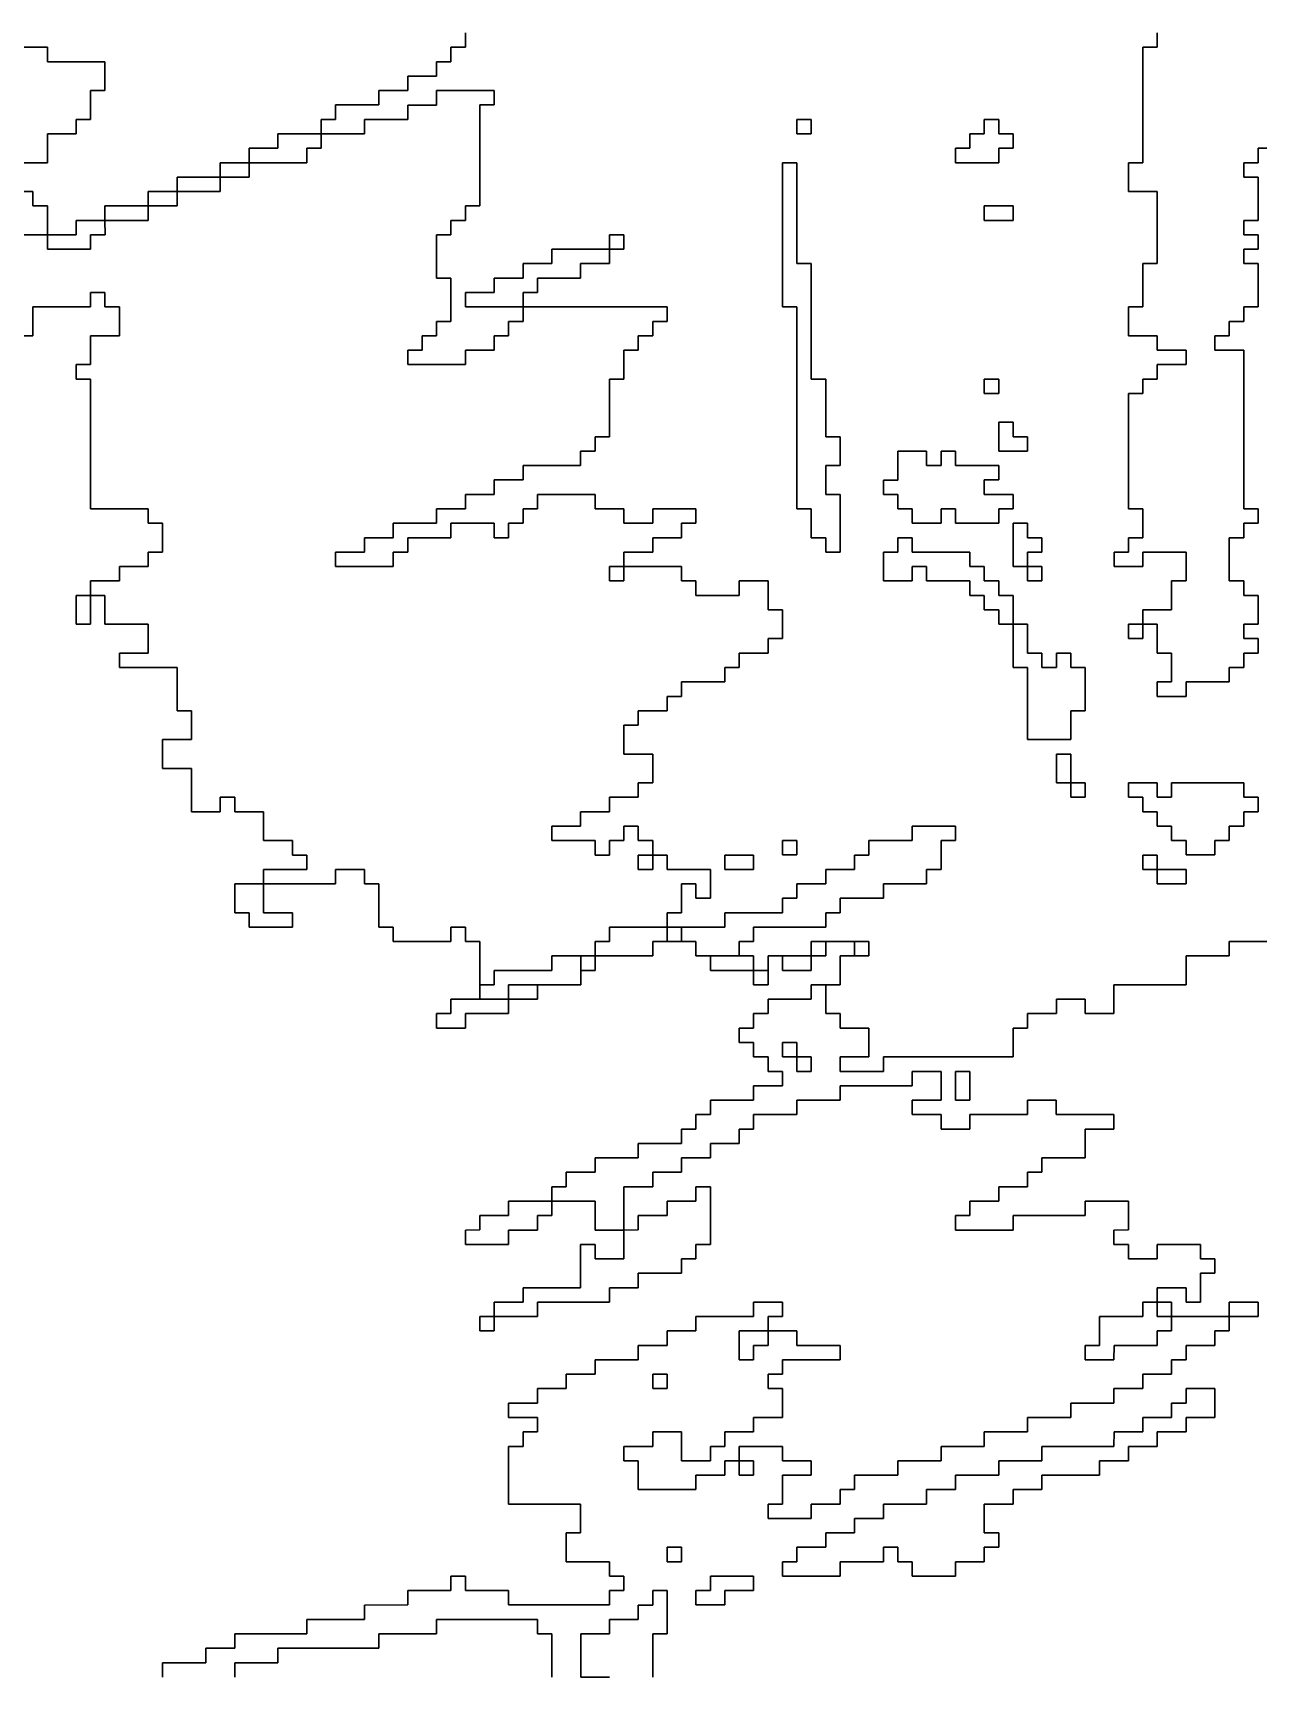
# Model space of a CAD drawing. Header units: metres. Extents: x 553506 to 563855, y 142925 to 150243.
# Drawn here: x 555530 to 555700, y 145208 to 145436 of the extents above; entities that cross this region are included whole.
import ezdxf

# ---------------------------------------------------------------- set-up
doc = ezdxf.new("R2010")
doc.units = ezdxf.units.M
doc.layers.add('C-FLOOD_ZONE_3', color=150, linetype='Continuous')

msp = doc.modelspace()

# ---------------------------------------------------------------- linework, layer by layer
at = {"layer": 'C-FLOOD_ZONE_3'}
for points in [[(555589.9994, 145436.0006), (555589.999, 145434.001), (555587.9994, 145434.0006), (555587.999, 145432.001), (555585.9994, 145432.0006), (555585.999, 145430.001), (555584, 145430.001), (555581.9994, 145430.0006), (555581.999, 145428.001), (555577.9994, 145428.0006), (555577.999, 145426.001), (555571.9994, 145426.0006), (555571.999, 145424.001), (555569.9994, 145424.0006), (555570, 145422), (555563.9994, 145422.0006), (555563.999, 145420.001), (555559.9994, 145420.0006), (555560, 145418), (555555.9994, 145418.0006), (555556, 145416), (555549.9994, 145416.0006), (555550, 145414), (555545.9994, 145414.0006), (555546, 145412), (555539.9994, 145412.0006), (555540, 145410), (555535.9994, 145410.0006), (555535.999, 145408.001), (555531.9995, 145408.0005), (555532, 145412), (555530, 145412), (555530, 145414), (555528, 145414)], [(555702, 145310), (555696, 145310), (555696, 145308), (555690, 145308), (555690, 145304), (555680, 145304), (555680, 145300), (555676, 145300), (555676, 145302), (555672, 145302), (555672, 145300), (555668, 145300), (555668, 145298), (555666, 145298), (555666, 145294), (555648, 145294), (555648, 145292), (555642, 145292), (555642, 145294), (555646, 145294), (555646, 145298), (555642, 145298), (555642, 145300), (555640, 145300), (555640, 145304), (555642, 145304), (555642, 145308), (555646, 145308), (555646, 145310), (555638, 145310), (555638, 145308), (555632, 145308), (555632, 145305.999), (555630, 145305.999), (555630, 145308), (555627.999, 145308.0006), (555627.9994, 145310.0006), (555629.999, 145310.001), (555629.9994, 145312.0006), (555639.999, 145312.001), (555639.9994, 145314.0006), (555641.999, 145314.001), (555641.9994, 145316.0006), (555647.999, 145316.001), (555647.9994, 145318.0006), (555653.999, 145318.001), (555653.9994, 145320.0006), (555655.999, 145320.001), (555655.9994, 145324.0006), (555657.999, 145324.001), (555657.999, 145325.999), (555652.001, 145325.999), (555652.0006, 145323.9994), (555646.001, 145323.999), (555646.0006, 145321.9994), (555644.001, 145321.999), (555644.0006, 145319.9994), (555640.001, 145319.999), (555640.0006, 145317.9994), (555636.001, 145317.999), (555636.0006, 145315.9994), (555634.001, 145315.999), (555634.0006, 145313.9994), (555626.001, 145313.999), (555626.0006, 145311.9994), (555620.0005, 145311.9995), (555617.9995, 145312.0005), (555617.9994, 145314.0006), (555619.999, 145314.001), (555619.9994, 145318.0006), (555622.0006, 145318.0006), (555622.001, 145316.001), (555623.999, 145316.001), (555623.999, 145319.999), (555617.9994, 145319.9994), (555617.999, 145321.999), (555616, 145322), (555615.999, 145323.999), (555613.9994, 145323.9994), (555613.999, 145325.999), (555612.001, 145325.999), (555612.0006, 145323.9994), (555610.001, 145323.999), (555610.0006, 145321.9994), (555607.9994, 145321.9994), (555607.999, 145323.999), (555601.9994, 145323.9994), (555601.9994, 145326.0006), (555605.999, 145326.001), (555605.9994, 145328.0006), (555609.999, 145328.001), (555609.9994, 145330.0006), (555613.999, 145330.001), (555613.9994, 145332.0006), (555615.999, 145332.001), (555615.999, 145335.999), (555611.9994, 145335.9994), (555611.9994, 145340.0006), (555613.999, 145340.001), (555613.9994, 145342.0006), (555617.999, 145342.001), (555617.9994, 145344.0006), (555619.999, 145344.001), (555619.9994, 145346.0006), (555625.999, 145346.001), (555625.9994, 145348.0006), (555627.999, 145348.001), (555627.9994, 145350.0006), (555631.999, 145350.001), (555631.9994, 145352.0006), (555633.999, 145352.001), (555633.999, 145355.999), (555631.9994, 145355.9994), (555631.999, 145359.999), (555628.001, 145359.999), (555628.0006, 145357.9994), (555621.9994, 145357.9994), (555621.999, 145359.999), (555619.9994, 145359.9994), (555619.999, 145361.999), (555612, 145362), (555611.9994, 145364.0006), (555615.999, 145364.001), (555615.9994, 145366.0006), (555619.999, 145366.001), (555619.9994, 145368.0006), (555621.999, 145368.001), (555621.999, 145369.999), (555616.001, 145369.999), (555616.0006, 145367.9994), (555611.9994, 145367.9994), (555611.999, 145369.999), (555607.9994, 145369.9994), (555607.999, 145371.999), (555600.001, 145371.999), (555600.0006, 145369.9994), (555598.001, 145369.999), (555598.0006, 145367.9994), (555596.001, 145367.999), (555596.0006, 145365.9994), (555593.9994, 145365.9994), (555593.999, 145367.999), (555588.001, 145367.999), (555588.0006, 145365.9994), (555582.001, 145365.999), (555582.0006, 145363.9994), (555580.001, 145363.999), (555580.0006, 145361.9994), (555571.9994, 145361.9994), (555571.9994, 145364.0006), (555575.999, 145364.001), (555575.9994, 145366.0006), (555579.999, 145366.001), (555579.9994, 145368.0006), (555585.999, 145368.001), (555585.9994, 145370.0006), (555589.999, 145370.001), (555589.9994, 145372.0006), (555593.999, 145372.001), (555593.9994, 145374.0006), (555597.999, 145374.001), (555597.9994, 145376.0006), (555605.999, 145376.001), (555605.9994, 145378.0006), (555607.999, 145378.001), (555607.9994, 145380.0006), (555609.999, 145380.001), (555609.9994, 145388.0006), (555611.999, 145388.001), (555611.9994, 145392.0006), (555613.999, 145392.001), (555613.9994, 145394.0006), (555615.999, 145394.001), (555615.9994, 145396.0006), (555617.999, 145396.001), (555617.999, 145397.999), (555598, 145398), (555598.0006, 145395.9994), (555596.001, 145395.999), (555596.0006, 145393.9994), (555594.001, 145393.999), (555594.0006, 145391.9994), (555590.001, 145391.999), (555590.0006, 145389.9994), (555581.9994, 145389.9994), (555581.9994, 145392.0006), (555583.999, 145392.001), (555583.9994, 145394.0006), (555585.999, 145394.001), (555585.9994, 145396.0006), (555587.999, 145396.001), (555587.999, 145401.999), (555585.9994, 145401.9994), (555585.9994, 145408.0006), (555587.999, 145408.001), (555587.9994, 145410.0006), (555589.999, 145410.001), (555589.9994, 145412.0006), (555591.999, 145412.001), (555591.9994, 145426.0006), (555593.999, 145426.001), (555593.999, 145427.999), (555588, 145427.999), (555586.001, 145427.999), (555586.0006, 145425.9994), (555582.001, 145425.999), (555582.0006, 145423.9994), (555576.001, 145423.999), (555576.0006, 145421.9994), (555570, 145422), (555569.9994, 145424.0006), (555571.999, 145424.001), (555571.9994, 145426.0006), (555577.999, 145426.001), (555577.9994, 145428.0006), (555581.999, 145428.001), (555581.9994, 145430.0006), (555584, 145430.001), (555585.999, 145430.001), (555585.9994, 145432.0006), (555587.999, 145432.001), (555587.9994, 145434.0006), (555589.999, 145434.001), (555589.9994, 145436.0006)], [(555705.999, 145420.001), (555699.9994, 145420.0006), (555699.999, 145418.001), (555697.9994, 145418.0006), (555697.9994, 145415.9994), (555699.999, 145415.999), (555699.999, 145410.001), (555697.9994, 145410.0006), (555697.9994, 145407.9994), (555699.999, 145407.999), (555699.999, 145406.001), (555697.9994, 145406.0006), (555697.9994, 145403.9994), (555699.999, 145403.999), (555699.999, 145398.001), (555697.9994, 145398.0006), (555697.999, 145396.001), (555695.9994, 145396.0006), (555695.999, 145394.001), (555693.9994, 145394.0006), (555693.9994, 145391.9994), (555697.999, 145391.999), (555697.9994, 145369.9994), (555699.999, 145369.999), (555699.999, 145368.001), (555697.9994, 145368.0006), (555697.999, 145366.001), (555695.9994, 145366.0006), (555695.9994, 145359.9994), (555697.999, 145359.999), (555697.9994, 145357.9994), (555699.999, 145357.999), (555699.999, 145354.001), (555697.9994, 145354.0006), (555697.9994, 145351.9994), (555699.999, 145351.999), (555699.999, 145350.001), (555697.9994, 145350.0006), (555697.999, 145348.001), (555695.9994, 145348.0006), (555695.999, 145346.001), (555689.9994, 145346.0006), (555689.999, 145344.001), (555686.001, 145344.001), (555686.001, 145345.999), (555688.0006, 145345.9994), (555688.0006, 145350.0006), (555686.001, 145350.001), (555686.0006, 145354.0006), (555684, 145354), (555684.001, 145355.999), (555688.0006, 145355.9994), (555688.001, 145359.999), (555690.0006, 145359.9994), (555690.0006, 145364.0006), (555683.9994, 145364.0006), (555683.999, 145362.001), (555680.001, 145362.001), (555680.001, 145363.999), (555682.0006, 145363.9994), (555682.001, 145365.999), (555684.0006, 145365.9994), (555684.0006, 145370.0006), (555682.001, 145370.001), (555682.001, 145385.999), (555682.001, 145385.999), (555684.0006, 145385.9994), (555684.001, 145387.999), (555686.0006, 145387.9994), (555686.001, 145389.999), (555690.0006, 145389.9994), (555690.0006, 145392.0006), (555686.001, 145392.001), (555686.0006, 145394.0006), (555682.001, 145394.001), (555682.001, 145397.999), (555684.0006, 145397.9994), (555684.001, 145403.999), (555686.0006, 145403.9994), (555686.0006, 145414.0006), (555682.001, 145414.001), (555682.001, 145417.999), (555684.0006, 145417.9994), (555684.001, 145433.999), (555686.0006, 145433.9994), (555686.0006, 145436.0006)], [(555686.0006, 145436.0006), (555686.0006, 145433.9994), (555684.001, 145433.999), (555684.0006, 145417.9994), (555682.001, 145417.999), (555682.001, 145414.001), (555686.0006, 145414.0006), (555686.0006, 145403.9994), (555684.001, 145403.999), (555684.0006, 145397.9994), (555682.001, 145397.999), (555682.001, 145394.001), (555686.0006, 145394.0006), (555686.001, 145392.001), (555690.0006, 145392.0006), (555690.0006, 145389.9994), (555686.001, 145389.999), (555686.0006, 145387.9994), (555684.001, 145387.999), (555684.0006, 145385.9994), (555682.001, 145385.999), (555682.001, 145370.001), (555684.0006, 145370.0006), (555684.0006, 145365.9994), (555682.001, 145365.999), (555682.0006, 145363.9994), (555680.001, 145363.999), (555680.001, 145362.001), (555683.999, 145362.001), (555683.9994, 145364.0006), (555690.0006, 145364.0006), (555690.0006, 145359.9994), (555688.001, 145359.999), (555688.0006, 145355.9994), (555684.001, 145355.999), (555684, 145354), (555686.0006, 145354.0006), (555686.0006, 145354.0006), (555686.001, 145350.001), (555688.0006, 145350.0006), (555688.0006, 145345.9994), (555686.001, 145345.999), (555686.001, 145344.001), (555689.999, 145344.001), (555689.9994, 145346.0006), (555695.999, 145346.001), (555695.9994, 145348.0006), (555697.999, 145348.001), (555697.9994, 145350.0006), (555699.999, 145350.001), (555699.999, 145351.999), (555697.9994, 145351.9994), (555697.9994, 145354.0006), (555699.999, 145354.001), (555699.999, 145357.999), (555697.9994, 145357.9994), (555697.999, 145359.999), (555695.9994, 145359.9994), (555695.9994, 145366.0006), (555697.999, 145366.001), (555697.9994, 145368.0006), (555699.999, 145368.001), (555699.999, 145369.999), (555697.9994, 145369.9994), (555697.999, 145391.999), (555693.9994, 145391.9994), (555693.9994, 145394.0006), (555695.999, 145394.001), (555695.9994, 145396.0006), (555697.999, 145396.001), (555697.9994, 145398.0006), (555699.999, 145398.001), (555699.999, 145403.999), (555697.9994, 145403.9994), (555697.9994, 145406.0006), (555699.999, 145406.001), (555699.999, 145407.999), (555697.9994, 145407.9994), (555697.9994, 145410.0006), (555699.999, 145410.001), (555699.999, 145415.999), (555697.9994, 145415.9994), (555697.9994, 145418.0006), (555699.999, 145418.001), (555699.9994, 145420.0006), (555705.999, 145420.001)], [(555528, 145434), (555532, 145434), (555532, 145432), (555540, 145432), (555540, 145428), (555538, 145428), (555538, 145424), (555536, 145424), (555536, 145422), (555532, 145422), (555532, 145418), (555528, 145418)], [(555528, 145418), (555532, 145418), (555532, 145422), (555536, 145422), (555536, 145424), (555538, 145424), (555538, 145428), (555540, 145428), (555540, 145432), (555532, 145432), (555532, 145434), (555528, 145434)], [(555522, 145408), (555531.9995, 145408.0005), (555531.9994, 145405.9994), (555538.0006, 145405.9994), (555538.001, 145407.999), (555540.0006, 145407.9994), (555540, 145410), (555546.0006, 145409.9994), (555546, 145412), (555550.0006, 145411.9994), (555550, 145414), (555556.0006, 145413.9994), (555556, 145416), (555560.0006, 145415.9994), (555560, 145418), (555568.0006, 145417.9994), (555568.001, 145419.999), (555570.0006, 145419.9994), (555570, 145422), (555576.0006, 145421.9994), (555576.001, 145423.999), (555582.0006, 145423.9994), (555582.001, 145425.999), (555586.0006, 145425.9994), (555586.001, 145427.999), (555588, 145427.999), (555593.999, 145427.999), (555593.999, 145426.001), (555591.9994, 145426.0006), (555591.999, 145412.001), (555589.9994, 145412.0006), (555589.999, 145410.001), (555587.9994, 145410.0006), (555587.999, 145408.001), (555585.9994, 145408.0006), (555585.9994, 145401.9994), (555587.999, 145401.999), (555587.999, 145396.001), (555585.9994, 145396.0006), (555585.999, 145394.001), (555583.9994, 145394.0006), (555583.999, 145392.001), (555581.9994, 145392.0006), (555581.9994, 145389.9994), (555590.0006, 145389.9994), (555590.001, 145391.999), (555594.0006, 145391.9994), (555594.001, 145393.999), (555596.0006, 145393.9994), (555596.001, 145395.999), (555598.0006, 145395.9994), (555598, 145398), (555617.999, 145397.999), (555617.999, 145396.001), (555615.9994, 145396.0006), (555615.999, 145394.001), (555613.9994, 145394.0006), (555613.999, 145392.001), (555611.9994, 145392.0006), (555611.999, 145388.001), (555609.9994, 145388.0006), (555609.999, 145380.001), (555607.9994, 145380.0006), (555607.999, 145378.001), (555605.9994, 145378.0006), (555605.999, 145376.001), (555597.9994, 145376.0006), (555597.999, 145374.001), (555593.9994, 145374.0006), (555593.999, 145372.001), (555589.9994, 145372.0006), (555589.999, 145370.001), (555585.9994, 145370.0006), (555585.999, 145368.001), (555579.9994, 145368.0006), (555579.999, 145366.001), (555575.9994, 145366.0006), (555575.999, 145364.001), (555571.9994, 145364.0006), (555571.9994, 145361.9994), (555580.0006, 145361.9994), (555580.001, 145363.999), (555582.0006, 145363.9994), (555582.001, 145365.999), (555588.0006, 145365.9994), (555588.001, 145367.999), (555593.999, 145367.999), (555593.9994, 145365.9994), (555596.0006, 145365.9994), (555596.001, 145367.999), (555598.0006, 145367.9994), (555598.001, 145369.999), (555600.0006, 145369.9994), (555600.001, 145371.999), (555607.999, 145371.999), (555607.9994, 145369.9994), (555611.999, 145369.999), (555611.9994, 145367.9994), (555616.0006, 145367.9994), (555616.001, 145369.999), (555621.999, 145369.999), (555621.999, 145368.001), (555619.9994, 145368.0006), (555619.999, 145366.001), (555615.9994, 145366.0006), (555615.999, 145364.001), (555611.9994, 145364.0006), (555612, 145362), (555619.999, 145361.999), (555619.9994, 145359.9994), (555621.999, 145359.999), (555621.9994, 145357.9994), (555628.0006, 145357.9994), (555628.001, 145359.999), (555631.999, 145359.999), (555631.9994, 145355.9994), (555633.999, 145355.999), (555633.999, 145352.001), (555631.9994, 145352.0006), (555631.999, 145350.001), (555627.9994, 145350.0006), (555627.999, 145348.001), (555625.9994, 145348.0006), (555625.999, 145346.001), (555619.9994, 145346.0006), (555619.999, 145344.001), (555617.9994, 145344.0006), (555617.999, 145342.001), (555613.9994, 145342.0006), (555613.999, 145340.001), (555611.9994, 145340.0006), (555611.9994, 145335.9994), (555615.999, 145335.999), (555615.999, 145332.001), (555613.9994, 145332.0006), (555613.999, 145330.001), (555609.9994, 145330.0006), (555609.999, 145328.001), (555605.9994, 145328.0006), (555605.999, 145326.001), (555601.9994, 145326.0006), (555601.9994, 145323.9994), (555607.999, 145323.999), (555607.9994, 145321.9994), (555610.0006, 145321.9994), (555610.001, 145323.999), (555612.0006, 145323.9994), (555612.001, 145325.999), (555613.999, 145325.999), (555613.9994, 145323.9994), (555615.999, 145323.999), (555616, 145322), (555617.999, 145321.999), (555617.9994, 145319.9994), (555623.999, 145319.999), (555623.999, 145316.001), (555622.001, 145316.001), (555622.0006, 145318.0006), (555619.9994, 145318.0006), (555619.999, 145314.001), (555617.9994, 145314.0006), (555617.999, 145312.001), (555609.9994, 145312.0006), (555609.999, 145310.001), (555607.9994, 145310.0006), (555607.999, 145308.001), (555601.9994, 145308.0006), (555601.999, 145306.001), (555593.9994, 145306.0006), (555593.999, 145304.001), (555592, 145304.001), (555592, 145310), (555590, 145310), (555590, 145312), (555588, 145312), (555588, 145310), (555580, 145310), (555580, 145312), (555578, 145312), (555578, 145318), (555576, 145318), (555576, 145320), (555572, 145320), (555572, 145318), (555562, 145318), (555562, 145320), (555568, 145320), (555568, 145322), (555566, 145322), (555566, 145324), (555562, 145324), (555562, 145328), (555558, 145328), (555558, 145330), (555556, 145330), (555556, 145328), (555552, 145328), (555552, 145334), (555548, 145334), (555548, 145338), (555552, 145338), (555552, 145342), (555550, 145342), (555550, 145348), (555542, 145348), (555542, 145350), (555546, 145350), (555546, 145354), (555540, 145354), (555540, 145358), (555538, 145358), (555538, 145360), (555542, 145360), (555542, 145362), (555546, 145362), (555546, 145364), (555548, 145364), (555548, 145368), (555546, 145368), (555546, 145370), (555538, 145370), (555538, 145388), (555536, 145388), (555536, 145390), (555538, 145390), (555538, 145394), (555542, 145394), (555542, 145398), (555540, 145398), (555540, 145400), (555538, 145400), (555538, 145400), (555538, 145398), (555530, 145398), (555530, 145394), (555528, 145394)], [(555528, 145414), (555530, 145414), (555530, 145412), (555532, 145412), (555531.9994, 145408.0006), (555522, 145408)], [(555528, 145394), (555530, 145394), (555530, 145398), (555538, 145398), (555538, 145400), (555540, 145400), (555540, 145398), (555542, 145398), (555542, 145394), (555538, 145394), (555538, 145390), (555536, 145390), (555536, 145388), (555538, 145388), (555538, 145370), (555546, 145370), (555546, 145368), (555548, 145368), (555548, 145364), (555546, 145364), (555546, 145362), (555542, 145362), (555542, 145360), (555538, 145360), (555538, 145358), (555540, 145358), (555540, 145354), (555546, 145354), (555546, 145350), (555542, 145350), (555542, 145348), (555550, 145348), (555550, 145342), (555552, 145342), (555552, 145338), (555548, 145338), (555548, 145334), (555552, 145334), (555552, 145328), (555556, 145328), (555556, 145330), (555558, 145330), (555558, 145328), (555562, 145328), (555562, 145324), (555566, 145324), (555566, 145322), (555568, 145322), (555568, 145320), (555562, 145320), (555562, 145318), (555572, 145318), (555572, 145320), (555576, 145320), (555576, 145318), (555578, 145318), (555578, 145312), (555580, 145312), (555580, 145310), (555588, 145310), (555588, 145312), (555590, 145312), (555590, 145310), (555592, 145310), (555591.9994, 145304.0006), (555591.999, 145302.001), (555587.9994, 145302.0006), (555587.999, 145300.001), (555585.9994, 145300.0006), (555585.9994, 145297.9994), (555590.0006, 145297.9994), (555590.001, 145299.999), (555596.0006, 145299.9994), (555596.001, 145301.999), (555600.0006, 145301.9994), (555600.001, 145303.999), (555606.0006, 145303.9994), (555606.001, 145305.999), (555608.0006, 145305.9994), (555608.001, 145307.999), (555616.0006, 145307.9994), (555616.001, 145309.999), (555620.0006, 145309.9994), (555622, 145310), (555622, 145308), (555623.999, 145308), (555623.9994, 145305.9994), (555630, 145305.999), (555630, 145304), (555632, 145304), (555632.0006, 145305.9994), (555632.001, 145307.999), (555633.999, 145307.999), (555633.9994, 145305.9994), (555638.0006, 145305.9994), (555638.001, 145307.999), (555640.0006, 145307.9994), (555640.001, 145309.999), (555643.999, 145309.999), (555643.999, 145308.001), (555641.9994, 145308.0006), (555641.999, 145304.001), (555637.9994, 145304.0006), (555637.999, 145302.001), (555631.9994, 145302.0006), (555631.999, 145300.001), (555629.9994, 145300.0006), (555629.999, 145298.001), (555627.9994, 145298.0006), (555627.9994, 145295.9994), (555629.999, 145295.999), (555629.9994, 145293.9994), (555631.999, 145293.999), (555631.9994, 145291.9994), (555633.999, 145291.999), (555633.999, 145290.001), (555629.9994, 145290.0006), (555629.999, 145288.001), (555623.9994, 145288.0006), (555623.999, 145286.001), (555621.9994, 145286.0006), (555621.999, 145284.001), (555619.9994, 145284.0006), (555619.999, 145282.001), (555613.9994, 145282.0006), (555613.999, 145280.001), (555607.9994, 145280.0006), (555607.999, 145278.001), (555603.9994, 145278.0006), (555603.999, 145276.001), (555601.9994, 145276.0006), (555602, 145274), (555607.999, 145273.999), (555607.9994, 145269.9994), (555612, 145270), (555612.001, 145275.999), (555616.0006, 145275.9994), (555616.001, 145277.999), (555620.0006, 145277.9994), (555620.001, 145279.999), (555624.0006, 145279.9994), (555624.001, 145281.999), (555628.0006, 145281.9994), (555628.001, 145283.999), (555630.0006, 145283.9994), (555630.001, 145285.999), (555636.0006, 145285.9994), (555636.001, 145287.999), (555642.0006, 145287.9994), (555642.001, 145289.999), (555652.0006, 145289.9994), (555652.001, 145291.999), (555655.999, 145291.999), (555655.999, 145288.001), (555651.9994, 145288.0006), (555651.9994, 145285.9994), (555655.999, 145285.999), (555655.9994, 145283.9994), (555660.0006, 145283.9994), (555660.001, 145285.999), (555668.0006, 145285.9994), (555668.001, 145287.999), (555671.999, 145287.999), (555671.9994, 145285.9994), (555679.999, 145285.999), (555679.999, 145284.001), (555675.9994, 145284.0006), (555675.999, 145280.001), (555669.9994, 145280.0006), (555669.999, 145278.001), (555667.9994, 145278.0006), (555667.999, 145276.001), (555663.9994, 145276.0006), (555663.999, 145274.001), (555659.9994, 145274.0006), (555659.999, 145272.001), (555657.9994, 145272.0006), (555657.9994, 145269.9994), (555666.0006, 145269.9994), (555666.001, 145271.999), (555676.0006, 145271.9994), (555676.001, 145273.999), (555681.999, 145273.999), (555681.999, 145270.001), (555679.9994, 145270.0006), (555679.9994, 145267.9994), (555681.999, 145267.999), (555681.9994, 145265.9994), (555686.0006, 145265.9994), (555686.001, 145267.999), (555691.999, 145267.999), (555691.9994, 145265.9994), (555693.999, 145265.999), (555693.999, 145264.001), (555691.9994, 145264.0006), (555691.999, 145260.001), (555690.001, 145260.001), (555690.0006, 145262.0006), (555685.9994, 145262.0006), (555686, 145260), (555683.9994, 145260.0006), (555683.999, 145258.001), (555677.9994, 145258.0006), (555677.999, 145254.001), (555675.9994, 145254.0006), (555675.9994, 145251.9994), (555680.0006, 145251.9994), (555680.001, 145253.999), (555686.0006, 145253.9994), (555686.001, 145255.999), (555688.0006, 145255.9994), (555688, 145258), (555696, 145258), (555695.999, 145256.001), (555693.9994, 145256.0006), (555693.999, 145254.001), (555692, 145254.001), (555689.9994, 145254.0006), (555689.999, 145252.001), (555687.9994, 145252.0006), (555687.999, 145250.001), (555683.9994, 145250.0006), (555683.999, 145248.001), (555679.9994, 145248.0006), (555679.999, 145246.001), (555678, 145246.001), (555673.9994, 145246.0006), (555673.999, 145244.001), (555670, 145244.001), (555667.9994, 145244.0006), (555667.999, 145242.001), (555664, 145242.001), (555661.9994, 145242.0006), (555661.999, 145240.001), (555660, 145240.001), (555655.9994, 145240.0006), (555655.999, 145238.001), (555654, 145238.001), (555649.9994, 145238.0006), (555649.999, 145236.001), (555648, 145236.001), (555643.9994, 145236.0006), (555643.999, 145234.001), (555641.9994, 145234.0006), (555641.999, 145232.001), (555640, 145232.001), (555637.9994, 145232.0006), (555637.999, 145230.001), (555636, 145230.001), (555632.001, 145230.001), (555632.001, 145231.999), (555634.0006, 145231.9994), (555634.001, 145235.999), (555638.0006, 145235.9994), (555638.0006, 145238.0006), (555634.001, 145238.001), (555634.0006, 145240.0006), (555627.9994, 145240.0006), (555628, 145238), (555625.9994, 145238.0006), (555625.999, 145236.001), (555621.9994, 145236.0006), (555621.999, 145234.001), (555614.001, 145234.001), (555614.0006, 145238.0006), (555612.001, 145238.001), (555612.001, 145239.999), (555616.0006, 145239.9994), (555616.001, 145241.999), (555619.999, 145241.999), (555619.9994, 145237.9994), (555624.0006, 145237.9994), (555624.001, 145239.999), (555626.0006, 145239.9994), (555626.001, 145241.999), (555630.0006, 145241.9994), (555630.001, 145243.999), (555634.0006, 145243.9994), (555634.0006, 145248.0006), (555632.001, 145248.001), (555632.001, 145249.999), (555634.0006, 145249.9994), (555634.001, 145251.999), (555642.0006, 145251.9994), (555642.0006, 145254.0006), (555636.001, 145254.001), (555636.0006, 145256.0006), (555632, 145256), (555632.001, 145257.999), (555634.0006, 145257.9994), (555634.0006, 145260.0006), (555629.9994, 145260.0006), (555629.999, 145258.001), (555621.9994, 145258.0006), (555621.999, 145256.001), (555617.9994, 145256.0006), (555617.999, 145254.001), (555613.9994, 145254.0006), (555613.999, 145252.001), (555607.9994, 145252.0006), (555607.999, 145250.001), (555603.9994, 145250.0006), (555603.999, 145248.001), (555599.9994, 145248.0006), (555599.999, 145246.001), (555595.9994, 145246.0006), (555595.9994, 145243.9994), (555599.999, 145243.999), (555599.999, 145242.001), (555597.9994, 145242.0006), (555597.999, 145240.001), (555595.9994, 145240.0006), (555595.9994, 145231.9994), (555605.999, 145231.999), (555605.999, 145228.001), (555603.9994, 145228.0006), (555603.9994, 145223.9994), (555609.999, 145223.999), (555609.9994, 145221.9994), (555611.999, 145221.999), (555611.999, 145220.001), (555609.9994, 145220.0006), (555609.999, 145218.001), (555608, 145218.001), (555596.001, 145218.001), (555596.0006, 145220.0006), (555590.001, 145220.001), (555590.0006, 145222.0006), (555587.9994, 145222.0006), (555587.999, 145220.001), (555581.9994, 145220.0006), (555581.999, 145218.001), (555575.9994, 145218.0006), (555575.999, 145216.001), (555567.9994, 145216.0006), (555567.999, 145214.001), (555557.9994, 145214.0006), (555557.999, 145212.001), (555553.9994, 145212.0006), (555553.999, 145210.001), (555547.9994, 145210.0006), (555548, 145208)], [(555548, 145208), (555547.9994, 145210.0006), (555553.999, 145210.001), (555553.9994, 145212.0006), (555557.999, 145212.001), (555557.9994, 145214.0006), (555567.999, 145214.001), (555567.9994, 145216.0006), (555575.999, 145216.001), (555575.9994, 145218.0006), (555581.999, 145218.001), (555581.9994, 145220.0006), (555587.999, 145220.001), (555587.9994, 145222.0006), (555590.0006, 145222.0006), (555590.001, 145220.001), (555596.0006, 145220.0006), (555596.001, 145218.001), (555608, 145218.001), (555609.999, 145218.001), (555609.9994, 145220.0006), (555611.999, 145220.001), (555611.999, 145221.999), (555609.9994, 145221.9994), (555609.999, 145223.999), (555603.9994, 145223.9994), (555603.9994, 145228.0006), (555605.999, 145228.001), (555605.999, 145231.999), (555595.9994, 145231.9994), (555595.9994, 145240.0006), (555597.999, 145240.001), (555597.9994, 145242.0006), (555599.999, 145242.001), (555599.999, 145243.999), (555595.9994, 145243.9994), (555595.9994, 145246.0006), (555599.999, 145246.001), (555599.9994, 145248.0006), (555603.999, 145248.001), (555603.9994, 145250.0006), (555607.999, 145250.001), (555607.9994, 145252.0006), (555613.999, 145252.001), (555613.9994, 145254.0006), (555617.999, 145254.001), (555617.9994, 145256.0006), (555621.999, 145256.001), (555621.9994, 145258.0006), (555629.999, 145258.001), (555629.9994, 145260.0006), (555634.0006, 145260.0006), (555634.0006, 145257.9994), (555632.001, 145257.999), (555632, 145256), (555636.0006, 145256.0006), (555636.001, 145254.001), (555642.0006, 145254.0006), (555642.0006, 145251.9994), (555634.001, 145251.999), (555634.0006, 145249.9994), (555632.001, 145249.999), (555632.001, 145248.001), (555634.0006, 145248.0006), (555634.0006, 145243.9994), (555630.001, 145243.999), (555630.0006, 145241.9994), (555626.001, 145241.999), (555626.0006, 145239.9994), (555624.001, 145239.999), (555624.0006, 145237.9994), (555619.9994, 145237.9994), (555619.999, 145241.999), (555616.001, 145241.999), (555616.0006, 145239.9994), (555612.001, 145239.999), (555612.001, 145238.001), (555614.0006, 145238.0006), (555614.001, 145234.001), (555621.999, 145234.001), (555621.9994, 145236.0006), (555625.999, 145236.001), (555625.9994, 145238.0006), (555628, 145238), (555627.9994, 145240.0006), (555634.0006, 145240.0006), (555634.001, 145238.001), (555638.0006, 145238.0006), (555638.0006, 145235.9994), (555634.001, 145235.999), (555634.0006, 145231.9994), (555632.001, 145231.999), (555632.001, 145230.001), (555636, 145230.001), (555637.999, 145230.001), (555637.9994, 145232.0006), (555640, 145232.001), (555641.999, 145232.001), (555641.9994, 145234.0006), (555643.999, 145234.001), (555643.9994, 145236.0006), (555648, 145236.001), (555649.999, 145236.001), (555649.9994, 145238.0006), (555654, 145238.001), (555655.999, 145238.001), (555655.9994, 145240.0006), (555660, 145240.001), (555661.999, 145240.001), (555661.9994, 145242.0006), (555664, 145242.001), (555667.999, 145242.001), (555667.9994, 145244.0006), (555670, 145244.001), (555673.999, 145244.001), (555673.9994, 145246.0006), (555678, 145246.001), (555679.999, 145246.001), (555679.9994, 145248.0006), (555683.999, 145248.001), (555683.9994, 145250.0006), (555687.999, 145250.001), (555687.9994, 145252.0006), (555689.999, 145252.001), (555689.9994, 145254.0006), (555692, 145254.001), (555693.999, 145254.001), (555693.9994, 145256.0006), (555695.999, 145256.001), (555696, 145258), (555688, 145258), (555687.999, 145259.999), (555686, 145260), (555685.9994, 145262.0006), (555690.0006, 145262.0006), (555690.001, 145260.001), (555691.999, 145260.001), (555691.9994, 145264.0006), (555693.999, 145264.001), (555693.999, 145265.999), (555691.9994, 145265.9994), (555691.999, 145267.999), (555686.001, 145267.999), (555686.0006, 145265.9994), (555681.9994, 145265.9994), (555681.999, 145267.999), (555679.9994, 145267.9994), (555679.9994, 145270.0006), (555681.999, 145270.001), (555681.999, 145273.999), (555676.001, 145273.999), (555676.0006, 145271.9994), (555666.001, 145271.999), (555666.0006, 145269.9994), (555657.9994, 145269.9994), (555657.9994, 145272.0006), (555659.999, 145272.001), (555659.9994, 145274.0006), (555663.999, 145274.001), (555663.9994, 145276.0006), (555667.999, 145276.001), (555667.9994, 145278.0006), (555669.999, 145278.001), (555669.9994, 145280.0006), (555675.999, 145280.001), (555675.9994, 145284.0006), (555679.999, 145284.001), (555679.999, 145285.999), (555671.9994, 145285.9994), (555671.999, 145287.999), (555668.001, 145287.999), (555668.0006, 145285.9994), (555660.001, 145285.999), (555660.0006, 145283.9994), (555655.9994, 145283.9994), (555655.999, 145285.999), (555651.9994, 145285.9994), (555651.9994, 145288.0006), (555655.999, 145288.001), (555655.999, 145291.999), (555652.001, 145291.999), (555652.0006, 145289.9994), (555642.001, 145289.999), (555642.0006, 145287.9994), (555636.001, 145287.999), (555636.0006, 145285.9994), (555630.001, 145285.999), (555630.0006, 145283.9994), (555628.001, 145283.999), (555628.0006, 145281.9994), (555624.001, 145281.999), (555624.0006, 145279.9994), (555620.001, 145279.999), (555620.0006, 145277.9994), (555616.001, 145277.999), (555616.0006, 145275.9994), (555612.001, 145275.999), (555612, 145270), (555607.9994, 145269.9994), (555607.999, 145273.999), (555602, 145274), (555601.9994, 145276.0006), (555603.999, 145276.001), (555603.9994, 145278.0006), (555607.999, 145278.001), (555607.9994, 145280.0006), (555613.999, 145280.001), (555613.9994, 145282.0006), (555619.999, 145282.001), (555619.9994, 145284.0006), (555621.999, 145284.001), (555621.9994, 145286.0006), (555623.999, 145286.001), (555623.9994, 145288.0006), (555629.999, 145288.001), (555629.9994, 145290.0006), (555633.999, 145290.001), (555633.999, 145291.999), (555631.9994, 145291.9994), (555631.999, 145293.999), (555629.9994, 145293.9994), (555629.999, 145295.999), (555627.9994, 145295.9994), (555627.9994, 145298.0006), (555629.999, 145298.001), (555629.9994, 145300.0006), (555631.999, 145300.001), (555631.9994, 145302.0006), (555637.999, 145302.001), (555637.9994, 145304.0006), (555640, 145304.0003), (555640, 145300), (555642, 145300), (555642, 145298), (555646, 145298), (555646, 145294), (555642, 145294), (555642, 145292), (555648, 145292), (555648, 145294), (555666, 145294), (555666, 145298), (555668, 145298), (555668, 145300), (555672, 145300), (555672, 145302), (555676, 145302), (555676, 145300), (555680, 145300), (555680, 145304), (555690, 145304), (555690, 145308), (555696, 145308), (555696, 145310), (555702, 145310)], [(555615.9994, 145207.9994), (555615.9994, 145214.0006), (555617.999, 145214.001), (555617.999, 145219.999), (555616.001, 145219.999), (555616.0006, 145217.9994), (555614.001, 145217.999), (555614.0006, 145215.9994), (555612, 145215.999), (555610.001, 145215.999), (555610.0006, 145213.9994), (555608, 145213.999), (555606.001, 145213.999), (555606.001, 145208.001), (555610.0006, 145208.0006)], [(555610.0006, 145208.0006), (555606.001, 145208.001), (555606.001, 145213.999), (555608, 145213.999), (555610.0006, 145213.9994), (555610.001, 145215.999), (555612, 145215.999), (555614.0006, 145215.9994), (555614.001, 145217.999), (555616.0006, 145217.9994), (555616.001, 145219.999), (555617.999, 145219.999), (555617.999, 145214.001), (555615.9994, 145214.0006), (555615.9994, 145207.9994)], [(555601.9994, 145207.9994), (555601.999, 145213.999), (555599.9994, 145213.9994), (555599.999, 145215.999), (555586.001, 145215.999), (555586.0006, 145213.9994), (555578.001, 145213.999), (555578.0006, 145211.9994), (555564.001, 145211.999), (555564.0006, 145209.9994), (555558.001, 145209.999), (555558.0006, 145207.9994)], [(555558.0006, 145207.9994), (555558.001, 145209.999), (555564.0006, 145209.9994), (555564.001, 145211.999), (555578.0006, 145211.9994), (555578.001, 145213.999), (555586.0006, 145213.9994), (555586.001, 145215.999), (555599.999, 145215.999), (555599.9994, 145213.9994), (555601.999, 145213.999), (555601.9994, 145207.9994)]]:
    msp.add_lwpolyline(points, dxfattribs=at)
for points in [[(555637.999, 145423.999), (555637.999, 145422.001), (555636.001, 145422.001), (555636.001, 145423.999), (555637.999, 145423.999)], [(555636.001, 145423.999), (555636.001, 145422.001), (555637.999, 145422.001), (555637.999, 145423.999), (555636.001, 145423.999)], [(555658.001, 145418.001), (555658.001, 145419.999), (555660.0006, 145419.9994), (555660.001, 145421.999), (555662.0006, 145421.9994), (555662.001, 145423.999), (555663.999, 145423.999), (555663.9994, 145421.9994), (555665.999, 145421.999), (555665.999, 145420.001), (555663.9994, 145420.0006), (555663.999, 145418.001), (555658.001, 145418.001)], [(555658.001, 145418.001), (555663.999, 145418.001), (555663.9994, 145420.0006), (555665.999, 145420.001), (555665.999, 145421.999), (555663.9994, 145421.9994), (555663.999, 145423.999), (555662.001, 145423.999), (555662.0006, 145421.9994), (555660.001, 145421.999), (555660.0006, 145419.9994), (555658.001, 145419.999), (555658.001, 145418.001)], [(555559.9994, 145420.0006), (555563.999, 145420.001), (555563.9994, 145422.0006), (555570, 145422), (555570.0006, 145419.9994), (555568.001, 145419.999), (555568.0006, 145417.9994), (555560, 145418), (555559.9994, 145420.0006)], [(555549.9994, 145416.0006), (555556, 145416), (555556.0006, 145413.9994), (555550, 145414), (555549.9994, 145416.0006)], [(555555.9994, 145418.0006), (555560, 145418), (555560.0006, 145415.9994), (555556, 145416), (555555.9994, 145418.0006)], [(555636.001, 145370.001), (555636.0006, 145398.0006), (555634.001, 145398.001), (555634.001, 145417.999), (555635.999, 145417.999), (555635.999, 145416), (555635.999, 145406), (555635.9994, 145403.9994), (555637.999, 145403.999), (555637.999, 145398), (555637.9994, 145387.9994), (555639.999, 145387.999), (555639.999, 145384), (555639.9994, 145379.9994), (555641.999, 145379.999), (555641.999, 145378), (555641.999, 145376.001), (555639.9994, 145376.0006), (555639.9994, 145371.9994), (555641.999, 145371.999), (555641.999, 145368), (555641.999, 145364.001), (555640.001, 145364.001), (555640.0006, 145366.0006), (555638.001, 145366.001), (555638.0006, 145370.0006), (555636.001, 145370.001)], [(555641.999, 145376.001), (555641.999, 145378), (555641.999, 145379.999), (555639.9994, 145379.9994), (555639.999, 145384), (555639.999, 145387.999), (555637.9994, 145387.9994), (555637.999, 145398), (555637.999, 145403.999), (555635.9994, 145403.9994), (555635.999, 145406), (555635.999, 145416), (555635.999, 145417.999), (555634.001, 145417.999), (555634.001, 145398.001), (555636.0006, 145398.0006), (555636.001, 145370.001), (555638.0006, 145370.0006), (555638.001, 145366.001), (555640.0006, 145366.0006), (555640.001, 145364.001), (555641.999, 145364.001), (555641.999, 145368), (555641.999, 145371.999), (555639.9994, 145371.9994), (555639.9994, 145376.0006), (555641.999, 145376.001)], [(555545.9994, 145414.0006), (555550, 145414), (555550.0006, 145411.9994), (555546, 145412), (555545.9994, 145414.0006)], [(555539.9994, 145412.0006), (555546, 145412), (555546.0006, 145409.9994), (555540, 145410), (555539.9994, 145412.0006)], [(555662.001, 145410.001), (555662.001, 145411.999), (555665.999, 145411.999), (555665.999, 145410.001), (555662.001, 145410.001)], [(555662.001, 145411.999), (555662.001, 145410.001), (555665.999, 145410.001), (555665.999, 145411.999), (555662.001, 145411.999)], [(555535.999, 145408.001), (555535.9994, 145410.0006), (555540, 145410), (555540.0006, 145407.9994), (555538.001, 145407.999), (555538.0006, 145405.9994), (555531.9994, 145405.9994), (555531.9997, 145408.0003), (555535.999, 145408.001)], [(555611.999, 145406.001), (555610, 145406), (555610.001, 145407.999), (555611.999, 145407.999), (555611.999, 145406.001)], [(555611.999, 145406.001), (555611.999, 145407.999), (555610.001, 145407.999), (555610, 145406), (555611.999, 145406.001)], [(555605.999, 145402.001), (555599.9994, 145402.0006), (555599.999, 145400.001), (555597.9994, 145400.0006), (555598, 145398), (555590.001, 145398.001), (555590.001, 145399.999), (555594.0006, 145399.9994), (555594.001, 145401.999), (555598.0006, 145401.9994), (555598.001, 145403.999), (555602.0006, 145403.9994), (555602.001, 145405.999), (555610, 145406), (555609.999, 145404.001), (555605.9994, 145404.0006), (555605.999, 145402.001)], [(555597.9994, 145400.0006), (555599.999, 145400.001), (555599.9994, 145402.0006), (555605.999, 145402.001), (555605.9994, 145404.0006), (555609.999, 145404.001), (555610, 145406), (555602.001, 145405.999), (555602.0006, 145403.9994), (555598.001, 145403.999), (555598.0006, 145401.9994), (555594.001, 145401.999), (555594.0006, 145399.9994), (555590.001, 145399.999), (555590.001, 145398.001), (555598, 145398), (555597.9994, 145400.0006)], [(555662.001, 145386.001), (555662.001, 145387.999), (555663.999, 145387.999), (555663.999, 145386.001), (555662.001, 145386.001)], [(555662.001, 145387.999), (555662.001, 145386.001), (555663.999, 145386.001), (555663.999, 145387.999), (555662.001, 145387.999)], [(555667.999, 145378.001), (555664.001, 145378.001), (555664.001, 145381.999), (555665.999, 145381.999), (555665.9994, 145379.9994), (555667.999, 145379.999), (555667.999, 145378.001)], [(555664.001, 145381.999), (555664.001, 145378.001), (555667.999, 145378.001), (555667.999, 145379.999), (555665.9994, 145379.9994), (555665.999, 145381.999), (555664.001, 145381.999)], [(555658.001, 145368.001), (555658.0006, 145370.0006), (555655.9994, 145370.0006), (555655.999, 145368.001), (555652.001, 145368.001), (555652.0006, 145370.0006), (555650.001, 145370.001), (555650.0006, 145372.0006), (555648.001, 145372.001), (555648.001, 145373.999), (555650.0006, 145373.9994), (555650.001, 145377.999), (555653.999, 145377.999), (555653.9994, 145375.9994), (555656.0006, 145375.9994), (555656.001, 145377.999), (555657.999, 145377.999), (555657.9994, 145375.9994), (555663.999, 145375.999), (555663.999, 145374.001), (555661.9994, 145374.0006), (555661.9994, 145371.9994), (555665.999, 145371.999), (555665.999, 145370.001), (555663.9994, 145370.0006), (555663.999, 145368.001), (555658.001, 145368.001)], [(555655.999, 145368.001), (555655.9994, 145370.0006), (555658.0006, 145370.0006), (555658.001, 145368.001), (555663.999, 145368.001), (555663.9994, 145370.0006), (555665.999, 145370.001), (555665.999, 145371.999), (555661.9994, 145371.9994), (555661.9994, 145374.0006), (555663.999, 145374.001), (555663.999, 145375.999), (555657.9994, 145375.9994), (555657.999, 145377.999), (555656.001, 145377.999), (555656.0006, 145375.9994), (555653.9994, 145375.9994), (555653.999, 145377.999), (555650.001, 145377.999), (555650.0006, 145373.9994), (555648.001, 145373.999), (555648.001, 145372.001), (555650.0006, 145372.0006), (555650.001, 145370.001), (555652.0006, 145370.0006), (555652.001, 145368.001), (555655.999, 145368.001)], [(555659.9994, 145361.9994), (555661.999, 145361.999), (555661.9994, 145359.9994), (555663.999, 145359.999), (555663.9994, 145357.9994), (555665.999, 145357.999), (555666, 145354), (555664.001, 145354.001), (555664.0006, 145356.0006), (555662.001, 145356.001), (555662.0006, 145358.0006), (555660.001, 145358.001), (555660.0006, 145360.0006), (555654.001, 145360.001), (555654.0006, 145362.0006), (555651.9994, 145362.0006), (555651.999, 145360.001), (555648.001, 145360.001), (555648.001, 145363.999), (555650.0006, 145363.9994), (555650.001, 145365.999), (555651.999, 145365.999), (555651.9994, 145363.9994), (555659.999, 145363.999), (555659.9994, 145361.9994)], [(555654.001, 145360.001), (555660.0006, 145360.0006), (555660.001, 145358.001), (555662.0006, 145358.0006), (555662.001, 145356.001), (555664.0006, 145356.0006), (555664.001, 145354.001), (555666, 145354), (555665.999, 145357.999), (555663.9994, 145357.9994), (555663.999, 145359.999), (555661.9994, 145359.9994), (555661.999, 145361.999), (555659.9994, 145361.9994), (555659.999, 145363.999), (555651.9994, 145363.9994), (555651.999, 145365.999), (555650.001, 145365.999), (555650.0006, 145363.9994), (555648.001, 145363.999), (555648.001, 145360.001), (555651.999, 145360.001), (555651.9994, 145362.0006), (555654.0006, 145362.0006), (555654.001, 145360.001)], [(555666.001, 145362.001), (555666.001, 145367.999), (555667.999, 145367.999), (555667.9994, 145365.9994), (555669.999, 145365.999), (555669.999, 145364.001), (555667.9994, 145364.0006), (555668, 145362), (555666.001, 145362.001)], [(555666.001, 145367.999), (555666.001, 145362.001), (555668, 145362), (555667.9994, 145364.0006), (555669.999, 145364.001), (555669.999, 145365.999), (555667.9994, 145365.9994), (555667.999, 145367.999), (555666.001, 145367.999)], [(555609.9994, 145362.0006), (555609.9994, 145359.9994), (555612.0006, 145359.9994), (555612, 145362), (555609.9994, 145362.0006)], [(555612, 145362), (555612.0006, 145359.9994), (555609.9994, 145359.9994), (555609.9994, 145362.0006), (555612, 145362)], [(555668.001, 145360.001), (555668, 145362), (555669.999, 145361.999), (555669.999, 145360.001), (555668.001, 145360.001)], [(555668.001, 145360.001), (555669.999, 145360.001), (555669.999, 145361.999), (555668, 145362), (555668.001, 145360.001)], [(555536, 145358), (555536, 145354), (555538, 145354), (555538, 145358), (555536, 145358)], [(555536, 145354), (555536, 145358), (555538, 145358), (555538, 145354), (555536, 145354)], [(555669.999, 145349.999), (555669.9994, 145347.9994), (555672.0006, 145347.9994), (555672.001, 145349.999), (555673.999, 145349.999), (555673.9994, 145347.9994), (555675.999, 145347.999), (555675.999, 145342.001), (555673.9994, 145342.0006), (555673.999, 145338.001), (555668.001, 145338.001), (555668.0006, 145348.0006), (555666.001, 145348.001), (555666, 145354), (555667.999, 145353.999), (555667.9994, 145349.9994), (555669.999, 145349.999)], [(555666.001, 145348.001), (555668.0006, 145348.0006), (555668.001, 145338.001), (555673.999, 145338.001), (555673.9994, 145342.0006), (555675.999, 145342.001), (555675.999, 145347.999), (555673.9994, 145347.9994), (555673.999, 145349.999), (555672.001, 145349.999), (555672.0006, 145347.9994), (555669.9994, 145347.9994), (555669.999, 145349.999), (555667.9994, 145349.9994), (555667.999, 145353.999), (555666, 145354), (555666.001, 145348.001)], [(555682.001, 145353.999), (555684, 145354), (555683.999, 145352.001), (555682.001, 145352.001), (555682.001, 145353.999)], [(555684, 145354), (555682.001, 145353.999), (555682.001, 145352.001), (555683.999, 145352.001), (555684, 145354)], [(555673.999, 145335.999), (555674, 145332), (555672.001, 145332.001), (555672.001, 145335.999), (555673.999, 145335.999)], [(555672.001, 145332.001), (555674, 145332), (555673.999, 145335.999), (555672.001, 145335.999), (555672.001, 145332.001)], [(555674.001, 145330.001), (555674, 145332), (555675.999, 145331.999), (555675.999, 145330.001), (555674.001, 145330.001)], [(555674.001, 145330.001), (555675.999, 145330.001), (555675.999, 145331.999), (555674, 145332), (555674.001, 145330.001)], [(555695.9994, 145326.0006), (555695.999, 145324.001), (555693.9994, 145324.0006), (555693.999, 145322.001), (555690.001, 145322.001), (555690.0006, 145324.0006), (555688.001, 145324.001), (555688.0006, 145326.0006), (555686.001, 145326.001), (555686.0006, 145328.0006), (555684.001, 145328.001), (555684.0006, 145330.0006), (555682.001, 145330.001), (555682.001, 145331.999), (555685.999, 145331.999), (555685.9994, 145329.9994), (555688.0006, 145329.9994), (555688.001, 145331.999), (555697.999, 145331.999), (555697.9994, 145329.9994), (555699.999, 145329.999), (555699.999, 145328.001), (555697.9994, 145328.0006), (555697.999, 145326.001), (555695.9994, 145326.0006)], [(555695.9994, 145326.0006), (555697.999, 145326.001), (555697.9994, 145328.0006), (555699.999, 145328.001), (555699.999, 145329.999), (555697.9994, 145329.9994), (555697.999, 145331.999), (555688.001, 145331.999), (555688.0006, 145329.9994), (555685.9994, 145329.9994), (555685.999, 145331.999), (555682.001, 145331.999), (555682.001, 145330.001), (555684.0006, 145330.0006), (555684.001, 145328.001), (555686.0006, 145328.0006), (555686.001, 145326.001), (555688.0006, 145326.0006), (555688.001, 145324.001), (555690.0006, 145324.0006), (555690.001, 145322.001), (555693.999, 145322.001), (555693.9994, 145324.0006), (555695.999, 145324.001), (555695.9994, 145326.0006)], [(555657.999, 145325.999), (555657.999, 145324.001), (555655.9994, 145324.0006), (555655.999, 145320.001), (555653.9994, 145320.0006), (555653.999, 145318.001), (555647.9994, 145318.0006), (555647.999, 145316.001), (555641.9994, 145316.0006), (555641.999, 145314.001), (555639.9994, 145314.0006), (555639.999, 145312.001), (555629.9994, 145312.0006), (555629.999, 145310.001), (555627.9994, 145310.0006), (555627.999, 145308.001), (555623.9994, 145308.0006), (555622, 145308), (555622, 145310), (555620.001, 145310), (555620.001, 145311.999), (555626.0006, 145311.9994), (555626.001, 145313.999), (555634.0006, 145313.9994), (555634.001, 145315.999), (555636.0006, 145315.9994), (555636.001, 145317.999), (555640.0006, 145317.9994), (555640.001, 145319.999), (555644.0006, 145319.9994), (555644.001, 145321.999), (555646.0006, 145321.9994), (555646.001, 145323.999), (555652.0006, 145323.9994), (555652.001, 145325.999), (555657.999, 145325.999)], [(555634.001, 145322.001), (555634.001, 145323.999), (555635.999, 145323.999), (555635.999, 145322.001), (555634.001, 145322.001)], [(555634.001, 145323.999), (555634.001, 145322.001), (555635.999, 145322.001), (555635.999, 145323.999), (555634.001, 145323.999)], [(555613.9994, 145322.0006), (555613.9994, 145319.9994), (555616.0006, 145319.9994), (555616, 145322), (555613.9994, 145322.0006)], [(555616, 145322), (555616.0006, 145319.9994), (555613.9994, 145319.9994), (555613.9994, 145322.0006), (555616, 145322)], [(555626.001, 145320.001), (555626.001, 145321.999), (555629.999, 145321.999), (555629.999, 145320.001), (555626.001, 145320.001)], [(555626.001, 145321.999), (555626.001, 145320.001), (555629.999, 145320.001), (555629.999, 145321.999), (555626.001, 145321.999)], [(555685.999, 145321.999), (555686, 145320), (555684.001, 145320.001), (555684.001, 145321.999), (555685.999, 145321.999)], [(555686, 145320), (555685.999, 145321.999), (555684.001, 145321.999), (555684.001, 145320.001), (555686, 145320)], [(555558, 145318), (555558, 145314), (555560, 145314), (555560, 145312), (555566, 145312), (555566, 145314), (555562, 145314), (555562, 145318), (555558, 145318)], [(555560, 145312), (555560, 145314), (555558, 145314), (555558, 145318), (555562, 145318), (555562, 145314), (555566, 145314), (555566, 145312), (555560, 145312)], [(555686.001, 145318.001), (555686, 145320), (555689.999, 145319.999), (555689.999, 145318.001), (555686.001, 145318.001)], [(555686.001, 145318.001), (555689.999, 145318.001), (555689.999, 145319.999), (555686, 145320), (555686.001, 145318.001)], [(555607.9994, 145310.0006), (555609.999, 145310.001), (555609.9994, 145312.0006), (555617.9995, 145312.0005), (555618, 145310), (555616, 145310), (555616, 145308), (555607.9997, 145308.0003), (555607.9994, 145310.0006)], [(555618, 145309.9997), (555618, 145312), (555620, 145312), (555620.0006, 145309.9994), (555618, 145309.9997)], [(555638, 145310), (555640.001, 145309.9995), (555640.0006, 145307.9994), (555638.0005, 145307.9995), (555638, 145310)], [(555643.999, 145309.9994), (555646, 145310), (555646, 145308), (555643.999, 145308.0007), (555643.999, 145309.9994)], [(555593.999, 145304.001), (555593.9994, 145306.0006), (555601.999, 145306.001), (555601.9994, 145308.0006), (555606, 145308.0002), (555606, 145304), (555596, 145304), (555596, 145302), (555592, 145302), (555592, 145304.001), (555593.999, 145304.001)], [(555608.0003, 145307.9997), (555608.0006, 145305.9994), (555606.0007, 145305.999), (555606, 145308), (555608.0003, 145307.9997)], [(555630, 145308), (555630, 145305.999), (555623.9994, 145305.9994), (555623.999, 145308), (555630, 145308)], [(555633.999, 145307.9993), (555638.0005, 145307.9995), (555638.0006, 145305.9994), (555633.9994, 145305.9994), (555633.999, 145307.9993)], [(555632, 145305.999), (555632, 145304), (555630, 145304), (555630, 145305.999), (555632, 145305.999)], [(555587.999, 145300.001), (555587.9994, 145302.0006), (555591.9995, 145302.0005), (555596.0005, 145301.9995), (555596.0006, 145299.9994), (555590.001, 145299.999), (555590.0006, 145297.9994), (555585.9994, 145297.9994), (555585.9994, 145300.0006), (555587.999, 145300.001)], [(555596, 145304), (555600.001, 145303.9994), (555600.0006, 145301.9994), (555596.0005, 145301.9995), (555596, 145304)], [(555634.001, 145294.001), (555636, 145294), (555635.999, 145295.999), (555634.001, 145295.999), (555634.001, 145294.001)], [(555634.001, 145295.999), (555635.999, 145295.999), (555636, 145294), (555634.001, 145294.001), (555634.001, 145295.999)], [(555636.001, 145292.001), (555637.999, 145292.001), (555637.999, 145293.999), (555636, 145294), (555636.001, 145292.001)], [(555637.999, 145292.001), (555636.001, 145292.001), (555636, 145294), (555637.999, 145293.999), (555637.999, 145292.001)], [(555659.999, 145291.999), (555658.001, 145291.999), (555658.001, 145288.001), (555659.999, 145288.001), (555659.999, 145291.999)], [(555658.001, 145291.999), (555659.999, 145291.999), (555659.999, 145288.001), (555658.001, 145288.001), (555658.001, 145291.999)], [(555593.9994, 145260.0006), (555597.999, 145260.001), (555597.9994, 145262.0006), (555605.999, 145262.001), (555605.9994, 145268.0006), (555608.0006, 145268.0006), (555608.001, 145266.001), (555611.999, 145266.001), (555612, 145270), (555613.999, 145270.001), (555613.9994, 145272.0006), (555617.999, 145272.001), (555617.9994, 145274.0006), (555621.999, 145274.001), (555621.9994, 145276.0006), (555624.0006, 145276.0006), (555624.0006, 145267.9994), (555622.001, 145267.999), (555622.0006, 145265.9994), (555620.001, 145265.999), (555620.0006, 145263.9994), (555614.001, 145263.999), (555614.0006, 145261.9994), (555610.001, 145261.999), (555610.0006, 145259.9994), (555600.001, 145259.999), (555600.0006, 145257.9994), (555594, 145258), (555593.9994, 145260.0006)], [(555611.999, 145266.001), (555608.001, 145266.001), (555608.0006, 145268.0006), (555605.9994, 145268.0006), (555605.999, 145262.001), (555597.9994, 145262.0006), (555597.999, 145260.001), (555593.9994, 145260.0006), (555594, 145258), (555600.0006, 145257.9994), (555600.001, 145259.999), (555610.0006, 145259.9994), (555610.001, 145261.999), (555614.0006, 145261.9994), (555614.001, 145263.999), (555620.0006, 145263.9994), (555620.001, 145265.999), (555622.0006, 145265.9994), (555622.001, 145267.999), (555624.0006, 145267.9994), (555624.0006, 145276.0006), (555621.9994, 145276.0006), (555621.999, 145274.001), (555617.9994, 145274.0006), (555617.999, 145272.001), (555613.9994, 145272.0006), (555613.999, 145270.001), (555612, 145270), (555611.999, 145266.001)], [(555591.999, 145270.001), (555591.9994, 145272.0006), (555595.999, 145272.001), (555595.9994, 145274.0006), (555602, 145274), (555602.0006, 145271.9994), (555600.001, 145271.999), (555600.0006, 145269.9994), (555596.001, 145269.999), (555596.0006, 145267.9994), (555589.9994, 145267.9994), (555589.9994, 145270.0006), (555591.999, 145270.001)], [(555595.9994, 145274.0006), (555595.999, 145272.001), (555591.9994, 145272.0006), (555591.999, 145270.001), (555589.9994, 145270.0006), (555589.9994, 145267.9994), (555596.0006, 145267.9994), (555596.001, 145269.999), (555600.0006, 145269.9994), (555600.001, 145271.999), (555602.0006, 145271.9994), (555602, 145274), (555595.9994, 145274.0006)], [(555688.0006, 145255.9994), (555686.001, 145255.999), (555686.0006, 145253.9994), (555680.001, 145253.999), (555680.0006, 145251.9994), (555675.9994, 145251.9994), (555675.9994, 145254.0006), (555677.999, 145254.001), (555677.9994, 145258.0006), (555683.999, 145258.001), (555683.9994, 145260.0006), (555686, 145260), (555686.001, 145258.001), (555688, 145258), (555688.0006, 145255.9994)], [(555686.001, 145258.001), (555686, 145260), (555687.999, 145259.999), (555688, 145258), (555686.001, 145258.001)], [(555699.999, 145258.001), (555699.999, 145259.999), (555696.001, 145259.999), (555696, 145258), (555699.999, 145258.001)], [(555696, 145258), (555696.001, 145259.999), (555699.999, 145259.999), (555699.999, 145258.001), (555696, 145258)], [(555594, 145258), (555594.0006, 145255.9994), (555591.9994, 145255.9994), (555591.9994, 145258.0006), (555594, 145258)], [(555591.9994, 145258.0006), (555591.9994, 145255.9994), (555594.0006, 145255.9994), (555594, 145258), (555591.9994, 145258.0006)], [(555628.001, 145255.999), (555628.001, 145252.001), (555629.999, 145252.001), (555629.9994, 145254.0006), (555631.999, 145254.001), (555632, 145256), (555628.001, 145255.999)], [(555628.001, 145252.001), (555628.001, 145255.999), (555632, 145256), (555631.999, 145254.001), (555629.9994, 145254.0006), (555629.999, 145252.001), (555628.001, 145252.001)], [(555617.999, 145249.999), (555616.001, 145249.999), (555616.001, 145248.001), (555617.999, 145248.001), (555617.999, 145249.999)], [(555616.001, 145248.001), (555616.001, 145249.999), (555617.999, 145249.999), (555617.999, 145248.001), (555616.001, 145248.001)], [(555636.001, 145225.999), (555636.0006, 145223.9994), (555634.001, 145223.999), (555634.001, 145222.001), (555641.999, 145222.001), (555641.9994, 145224.0006), (555647.999, 145224.001), (555647.9994, 145226.0006), (555650.0006, 145226.0006), (555650.001, 145224.001), (555652.0006, 145224.0006), (555652.001, 145222.001), (555657.999, 145222.001), (555657.9994, 145224.0006), (555661.999, 145224.001), (555661.9994, 145226.0006), (555663.999, 145226.001), (555663.999, 145227.999), (555661.9994, 145227.9994), (555661.9994, 145232.0006), (555665.999, 145232.001), (555665.9994, 145234.0006), (555669.999, 145234.001), (555669.9994, 145236.0006), (555677.999, 145236.001), (555677.9994, 145238.0006), (555681.999, 145238.001), (555681.9994, 145240.0006), (555685.999, 145240.001), (555685.9994, 145242.0006), (555689.999, 145242.001), (555689.9994, 145244.0006), (555693.999, 145244.001), (555693.999, 145247.999), (555692, 145247.999), (555690.001, 145247.999), (555690.0006, 145245.9994), (555688.001, 145245.999), (555688.0006, 145243.9994), (555686, 145243.999), (555684.001, 145243.999), (555684.0006, 145241.9994), (555682, 145241.999), (555680.001, 145241.999), (555680.0006, 145239.9994), (555676, 145239.999), (555670.001, 145239.999), (555670.0006, 145237.9994), (555668, 145237.999), (555664.001, 145237.999), (555664.0006, 145235.9994), (555662, 145235.999), (555658.001, 145235.999), (555658.0006, 145233.9994), (555656, 145233.999), (555654.001, 145233.999), (555654.0006, 145231.9994), (555652, 145231.999), (555648.001, 145231.999), (555648.0006, 145229.9994), (555644.001, 145229.999), (555644.0006, 145227.9994), (555640.001, 145227.999), (555640.0006, 145225.9994), (555638, 145225.999), (555636.001, 145225.999)], [(555644.0006, 145227.9994), (555644.001, 145229.999), (555648.0006, 145229.9994), (555648.001, 145231.999), (555652, 145231.999), (555654.0006, 145231.9994), (555654.001, 145233.999), (555656, 145233.999), (555658.0006, 145233.9994), (555658.001, 145235.999), (555662, 145235.999), (555664.0006, 145235.9994), (555664.001, 145237.999), (555668, 145237.999), (555670.0006, 145237.9994), (555670.001, 145239.999), (555676, 145239.999), (555680.0006, 145239.9994), (555680.001, 145241.999), (555682, 145241.999), (555684.0006, 145241.9994), (555684.001, 145243.999), (555686, 145243.999), (555688.0006, 145243.9994), (555688.001, 145245.999), (555690.0006, 145245.9994), (555690.001, 145247.999), (555692, 145247.999), (555693.999, 145247.999), (555693.999, 145244.001), (555689.9994, 145244.0006), (555689.999, 145242.001), (555685.9994, 145242.0006), (555685.999, 145240.001), (555681.9994, 145240.0006), (555681.999, 145238.001), (555677.9994, 145238.0006), (555677.999, 145236.001), (555669.9994, 145236.0006), (555669.999, 145234.001), (555665.9994, 145234.0006), (555665.999, 145232.001), (555661.9994, 145232.0006), (555661.9994, 145227.9994), (555663.999, 145227.999), (555663.999, 145226.001), (555661.9994, 145226.0006), (555661.999, 145224.001), (555657.9994, 145224.0006), (555657.999, 145222.001), (555652.001, 145222.001), (555652.0006, 145224.0006), (555650.001, 145224.001), (555650.0006, 145226.0006), (555647.9994, 145226.0006), (555647.999, 145224.001), (555641.9994, 145224.0006), (555641.999, 145222.001), (555634.001, 145222.001), (555634.001, 145223.999), (555636.0006, 145223.9994), (555636.001, 145225.999), (555638, 145225.999), (555640.0006, 145225.9994), (555640.001, 145227.999), (555644.0006, 145227.9994)], [(555628.001, 145236.001), (555629.999, 145236.001), (555629.999, 145237.999), (555628, 145238), (555628.001, 145236.001)], [(555628.001, 145236.001), (555628, 145238), (555629.999, 145237.999), (555629.999, 145236.001), (555628.001, 145236.001)], [(555618.001, 145224.001), (555619.999, 145224.001), (555619.999, 145225.999), (555618.001, 145225.999), (555618.001, 145224.001)], [(555619.999, 145225.999), (555619.999, 145224.001), (555618.001, 145224.001), (555618.001, 145225.999), (555619.999, 145225.999)], [(555622.001, 145218.001), (555625.999, 145218.001), (555625.9994, 145220.0006), (555629.999, 145220.001), (555629.999, 145221.999), (555628, 145221.999), (555624.001, 145221.999), (555624.0006, 145219.9994), (555622.001, 145219.999), (555622.001, 145218.001)], [(555622.001, 145218.001), (555622.001, 145219.999), (555624.0006, 145219.9994), (555624.001, 145221.999), (555628, 145221.999), (555629.999, 145221.999), (555629.999, 145220.001), (555625.9994, 145220.0006), (555625.999, 145218.001), (555622.001, 145218.001)]]:
    msp.add_lwpolyline(points, close=True, dxfattribs=at)

doc.saveas('drawing.dxf')
